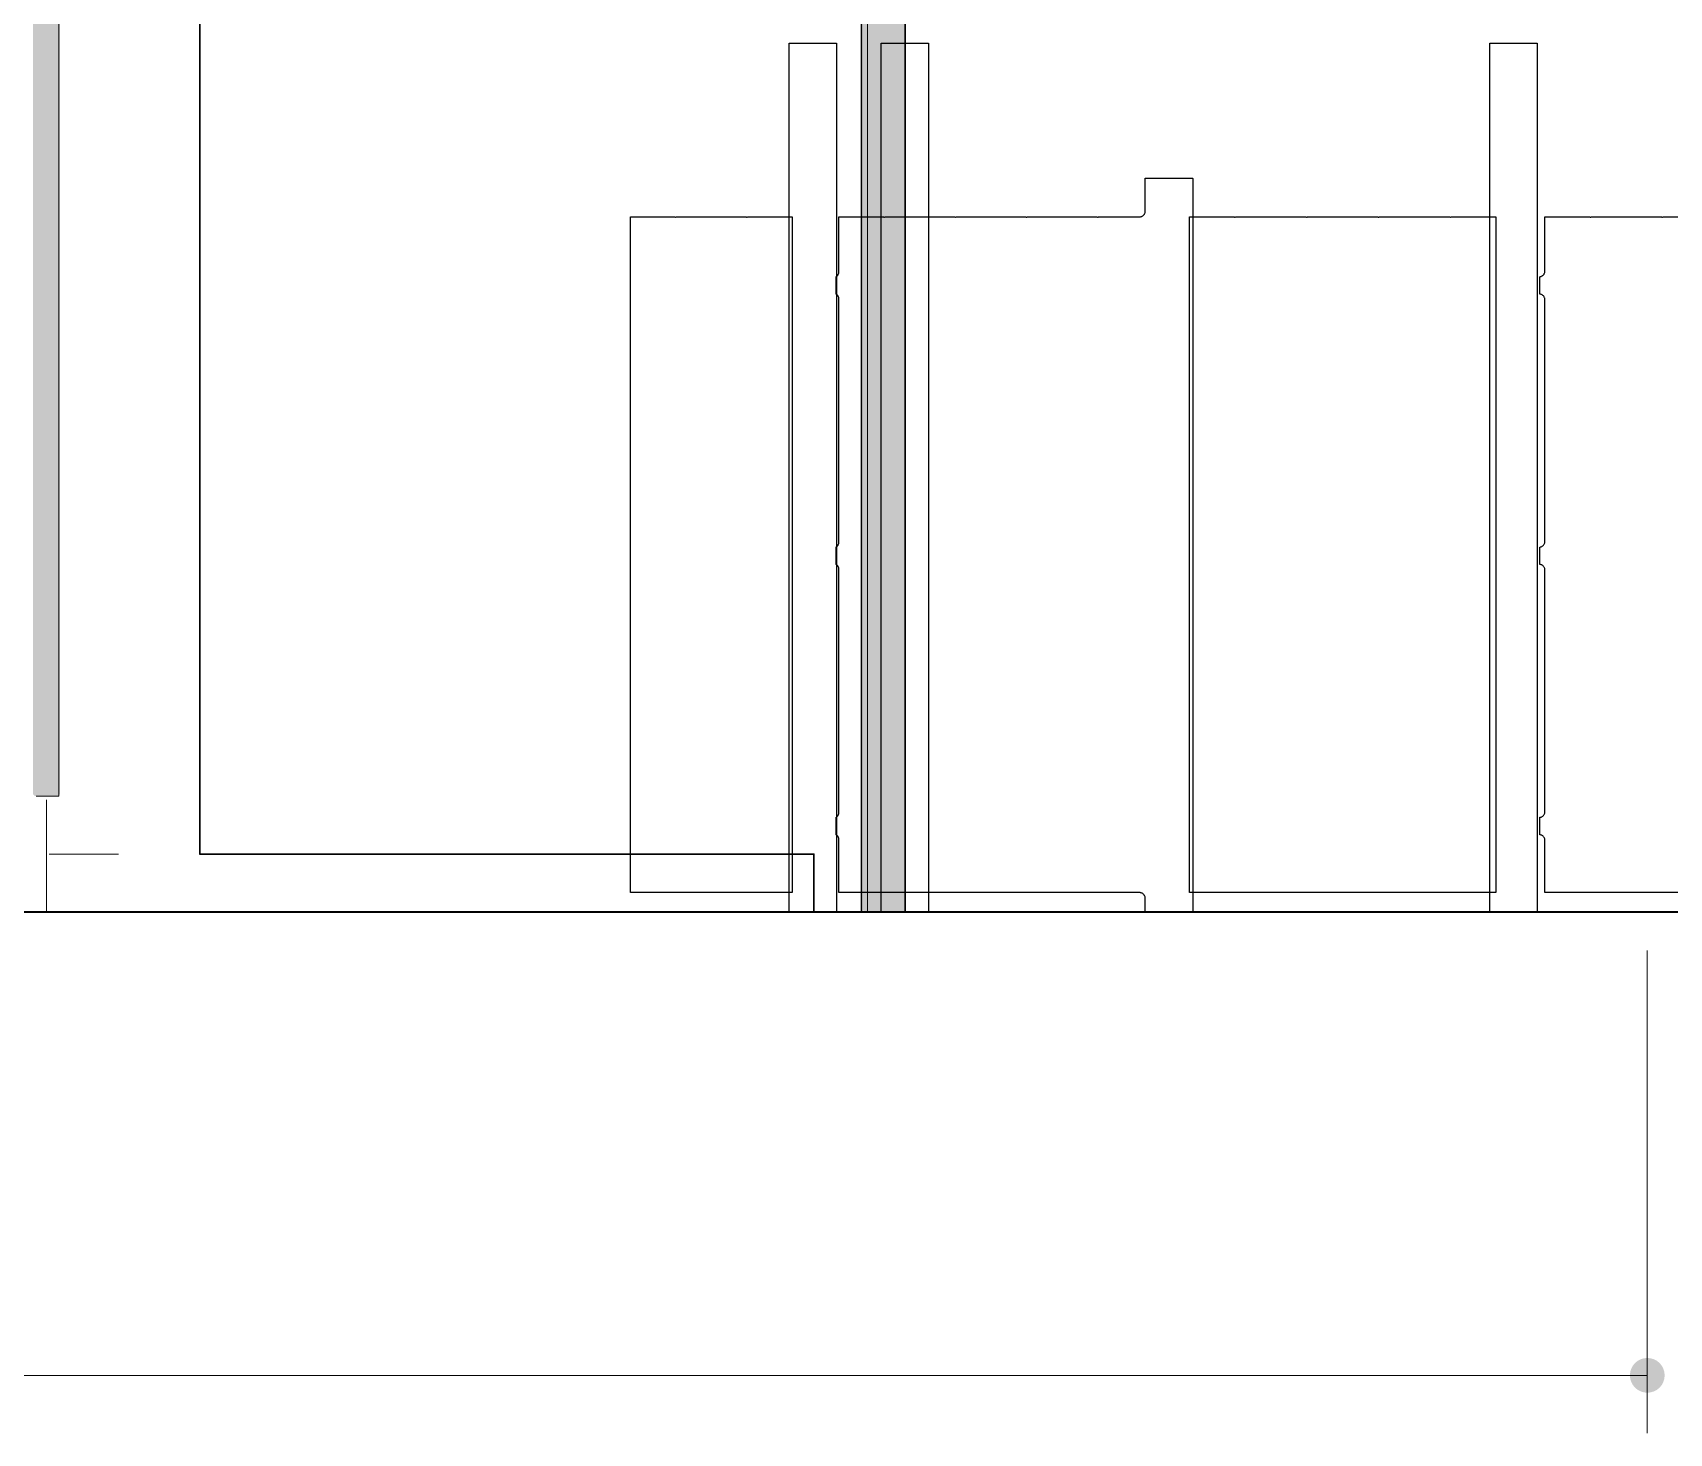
# Model space of a CAD drawing. Header units: millimetres. Extents: x 0 to 84100, y 0 to 59400.
# Drawn here: x 69584 to 73823, y 29043 to 32670 of the extents above; entities that cross this region are included whole.
import ezdxf

# ---------------------------------------------------------------- set-up
doc = ezdxf.new("R2010")
doc.units = ezdxf.units.MM
for name, color, linetype, lineweight in [('01_切断（構造・壁）', 7, 'Continuous', 35), ('09_立面の外形', 7, 'Continuous', 30), ('10_見えがかり', 7, 'Continuous', 13), ('50_寸法', 3, 'Continuous', 9)]:
    doc.layers.add(name, color=color, linetype=linetype, lineweight=lineweight)

msp = doc.modelspace()

# ---------------------------------------------------------------- hatches: boundary and pattern name
at = {"layer": '10_見えがかり', "true_color": 0xe9dcc4}
msp.add_hatch(color=8, dxfattribs=at).paths.add_polyline_path([(69644.3, 34558.1), (69654.3, 34548.1), (69654.3, 30698.1), (69649.3, 30693.1), (69589.3, 30693.1), (69584.3, 30698.1), (69584.3, 34598.1), (69589.3, 34603.1), (69639.3, 34603.1), (69644.3, 34598.1)])
at = {"layer": '10_見えがかり', "true_color": 0xbdbdbd}
msp.add_hatch(color=8, dxfattribs=at).paths.add_polyline_path([(71844.3, 34418.1), (71844.3, 30398.1), (71839.3, 30393.1), (71739.3, 30393.1), (71734.3, 30398.1), (71734.3, 34418.1), (71739.3, 34423.1), (71839.3, 34423.1)])
at = {"layer": '50_寸法'}
msp.add_hatch(color=7, dxfattribs=at).paths.add_polyline_path([(73810.7, 29193.1), (73809.8, 29184.4), (73807.2, 29175.9), (73803.1, 29168.1), (73797.5, 29161.3), (73790.7, 29155.7), (73782.9, 29151.6), (73774.4, 29149), (73765.7, 29148.1), (73756.9, 29149), (73748.4, 29151.6), (73740.7, 29155.7), (73733.8, 29161.3), (73728.2, 29168.1), (73724.1, 29175.9), (73721.5, 29184.4), (73720.7, 29193.1), (73721.5, 29201.9), (73724.1, 29210.4), (73728.2, 29218.1), (73733.8, 29225), (73740.7, 29230.6), (73748.4, 29234.7), (73756.9, 29237.3), (73765.7, 29238.1), (73774.4, 29237.3), (73782.9, 29234.7), (73790.7, 29230.6), (73797.5, 29225), (73803.1, 29218.1), (73807.2, 29210.4), (73809.8, 29201.9)])

# ---------------------------------------------------------------- linework, layer by layer
at = {"layer": '01_切断（構造・壁）'}
msp.add_lwpolyline([(3834.3, 30393.1), (76265.7, 30393.1)], dxfattribs=at)
at = {"layer": '09_立面の外形'}
for points in [[(71843.7, 34199.5), (71843.7, 30393.1), (71730.5, 30393.1), (71730.5, 34085)], [(70016.4, 33692.2), (70016.4, 30543.1), (71607.1, 30543.1), (71607.1, 30393.1), (70014.8, 30393.1), (70013.9, 30393.1), (70012.8, 30393.1), (70009.3, 30393.1), (70004.7, 30393.1), (70002.5, 30393.1), (69994.8, 30393.1), (69974.9, 30393.1), (69963.3, 30393.1), (69953.2, 30393.1), (69943, 30393.1), (69941.5, 30393.1), (69901, 30393.1), (69894.2, 30393.1), (69881.7, 30393.1), (69824.3, 30393.1), (69820, 30393.1), (69818.9, 30393.1), (69818.2, 30393.1), (69291.9, 30393.1)]]:
    msp.add_lwpolyline(points, dxfattribs=at)
at = {"layer": '10_見えがかり'}
for points in [[(71745.6, 30393.1), (71745.6, 34414.6)], [(71843.7, 34414.6), (71843.7, 30393.1)], [(69651.8, 32514.6), (69651.8, 32696.7)], [(69651.8, 32332.4), (69651.8, 32514.6)], [(69651.8, 32150.3), (69651.8, 32332.4)], [(69651.8, 31968.2), (69651.8, 32150.3)], [(69651.8, 31786), (69651.8, 31968.2)], [(69651.8, 31603.9), (69651.8, 31786)], [(69651.8, 31421.7), (69651.8, 31603.9)], [(69651.8, 31239.6), (69651.8, 31421.7)], [(69651.8, 31057.4), (69651.8, 31239.6)], [(69651.8, 30875.3), (69651.8, 31057.4)], [(69651.8, 30693.1), (69651.8, 30875.3)], [(69651.8, 30693.1), (69592.4, 30693.1)], [(69619.8, 30393.1), (69619.8, 30683.1)], [(69805.9, 30543.1), (69626.5, 30543.1)], [(70204.8, 30543.1), (70015.3, 30543.1)], [(71090.5, 30543.1), (70204.8, 30543.1)], [(71129.6, 30543.1), (71090.5, 30543.1)], [(71168.2, 30543.1), (71129.6, 30543.1)], [(71206.1, 30543.1), (71168.2, 30543.1)], [(71243.1, 30543.1), (71206.1, 30543.1)], [(71279.2, 30543.1), (71243.2, 30543.1)], [(71314, 30543.1), (71279.2, 30543.1)], [(71314, 30543.1), (71347.4, 30543.1)], [(71379.4, 30543.1), (71347.4, 30543.1)], [(71409.7, 30543.1), (71379.4, 30543.1)], [(71438.3, 30543.1), (71409.7, 30543.1)], [(71438.3, 30543.1), (71465, 30543.1)], [(71465, 30543.1), (71489.7, 30543.1)], [(71512.2, 30543.1), (71489.7, 30543.1)], [(71532.6, 30543.1), (71512.2, 30543.1)], [(71532.6, 30543.1), (71550.6, 30543.1)], [(71550.6, 30543.1), (71566.3, 30543.1)], [(71566.3, 30543.1), (71579.5, 30543.1)], [(71579.5, 30543.1), (71590.2, 30543.1)], [(71590.2, 30543.1), (71598.3, 30543.1)], [(71607.1, 30543.1), (71604.8, 30543.1)], [(69590.1, 30393.1), (69619.8, 30393.1)], [(69805.9, 30393.1), (69626.5, 30393.1)], [(69817.4, 30393.1), (69820, 30393.1)], [(69820, 30393.1), (69824.3, 30393.1)], [(69824.3, 30393.1), (69830.3, 30393.1)], [(69830.3, 30393.1), (69838, 30393.1)], [(69830.3, 30393.1), (69840.2, 30393.1)], [(69838, 30393.1), (69847.3, 30393.1)], [(69847.3, 30393.1), (69857.9, 30393.1)], [(69857.9, 30393.1), (69869.5, 30393.1)], [(69857.9, 30393.1), (69866.9, 30393.1)], [(69869.5, 30393.1), (69881.7, 30393.1)], [(69881.7, 30393.1), (69894.2, 30393.1)], [(69894.2, 30393.1), (69906.6, 30393.1)], [(69906.6, 30393.1), (69918.7, 30393.1)], [(69918.7, 30393.1), (69930.7, 30393.1)], [(69930.7, 30393.1), (69943, 30393.1)], [(69943, 30393.1), (69955.3, 30393.1)], [(69955.3, 30393.1), (69967.3, 30393.1)], [(69967.3, 30393.1), (69978.5, 30393.1)], [(69978.5, 30393.1), (69988.7, 30393.1)], [(69988.7, 30393.1), (69997.5, 30393.1)], [(70004.7, 30393.1), (69995.3, 30393.1)], [(69997.5, 30393.1), (70004.7, 30393.1)], [(70013.9, 30393.1), (70004.5, 30393.1)], [(70004.7, 30393.1), (70010.2, 30393.1)], [(70010.2, 30393.1), (70013.9, 30393.1)], [(70013.9, 30393.1), (70015.9, 30393.1)], [(70204.8, 30393.1), (70015.3, 30393.1)], [(71090.5, 30393.1), (70204.8, 30393.1)], [(71129.6, 30393.1), (71090.5, 30393.1)], [(71168.2, 30393.1), (71129.6, 30393.1)], [(71206.1, 30393.1), (71168.2, 30393.1)], [(71243.1, 30393.1), (71206.1, 30393.1)], [(71279.2, 30393.1), (71243.2, 30393.1)], [(71279.2, 30393.1), (71314, 30393.1)], [(71314, 30393.1), (71347.4, 30393.1)], [(71379.4, 30393.1), (71347.4, 30393.1)], [(71409.7, 30393.1), (71379.4, 30393.1)], [(71438.3, 30393.1), (71409.7, 30393.1)], [(71438.3, 30393.1), (71465, 30393.1)], [(71489.7, 30393.1), (71465, 30393.1)], [(71512.2, 30393.1), (71489.7, 30393.1)], [(71532.6, 30393.1), (71512.2, 30393.1)], [(71550.6, 30393.1), (71532.6, 30393.1)], [(71550.6, 30393.1), (71566.3, 30393.1)], [(71566.3, 30393.1), (71579.5, 30393.1)], [(71579.5, 30393.1), (71590.2, 30393.1)], [(71590.2, 30393.1), (71598.3, 30393.1)], [(71607.1, 30393.1), (71604.8, 30393.1)], [(71745.6, 30393.1), (71730.5, 30393.1)], [(71843.7, 30393.1), (71745.6, 30393.1)]]:
    msp.add_lwpolyline(points, dxfattribs=at)
at = {"layer": '12_立面_外構・樹木'}
for points in [[(71543.5, 30393.2), (71543.5, 30393.5), (71543.5, 32642.8), (71543.5, 32643.1), (71543.8, 32643.1), (71665.8, 32643.1), (71666.1, 32643.1), (71666.1, 32642.8), (71666.1, 30393.5), (71666.1, 30393.2), (71665.8, 30393.1), (71543.8, 30393.1), (71543.5, 30393.2)], [(71781, 30393.2), (71781, 30393.5), (71781, 32642.8), (71781, 32643.1), (71781.4, 32643.1), (71903.3, 32643.1), (71903.7, 32643.1), (71903.7, 32642.8), (71903.7, 30393.5), (71903.7, 30393.2), (71903.3, 30393.1), (71781.4, 30393.1), (71781, 30393.2)], [(73357.6, 30393.2), (73357.6, 30393.5), (73357.6, 32642.8), (73357.6, 32643.1), (73357.9, 32643.1), (73479.9, 32643.1), (73480.2, 32643.1), (73480.2, 32642.8), (73480.2, 30393.5), (73480.2, 30393.2), (73479.9, 30393.1), (73357.9, 30393.1), (73357.6, 30393.2)], [(71664.5, 30593.1), (71664.5, 30593.5), (71664.5, 30637.8), (71664.5, 30638.1), (71664.8, 30638.3), (71665.9, 30639), (71667, 30639.9), (71668, 30640.9), (71668.9, 30642), (71669.7, 30643.1), (71670.4, 30644.4), (71671, 30645.6), (71671.5, 30647), (71671.8, 30648.3), (71672, 30649.7), (71672, 30651.1), (71672, 31280.1), (71672, 31281.6), (71671.8, 31282.9), (71671.5, 31284.3), (71671, 31285.6), (71670.4, 31286.9), (71669.7, 31288.1), (71668.9, 31289.3), (71668, 31290.4), (71667, 31291.4), (71665.9, 31292.2), (71664.8, 31293), (71664.5, 31293.1), (71664.5, 31293.5), (71664.5, 31337.8), (71664.5, 31338.1), (71664.8, 31338.3), (71665.9, 31339), (71667, 31339.9), (71668, 31340.9), (71668.9, 31342), (71669.7, 31343.1), (71670.4, 31344.4), (71671, 31345.6), (71671.5, 31347), (71671.8, 31348.3), (71672, 31349.7), (71672, 31351.1), (71672, 31980.1), (71672, 31981.6), (71671.8, 31982.9), (71671.5, 31984.3), (71671, 31985.6), (71670.4, 31986.9), (71669.7, 31988.1), (71668.9, 31989.3), (71668, 31990.4), (71667, 31991.4), (71665.9, 31992.2), (71664.8, 31993), (71664.5, 31993.1), (71664.5, 31993.5), (71664.5, 32037.8), (71664.5, 32038.1), (71664.8, 32038.3), (71665.9, 32039), (71667, 32039.9), (71668, 32040.9), (71668.9, 32042), (71669.7, 32043.1), (71670.4, 32044.4), (71671, 32045.6), (71671.5, 32047), (71671.8, 32048.3), (71672, 32049.7), (71672, 32051.1), (71672, 32192.8), (71672.1, 32193.1), (71672.4, 32193.1), (71785, 32193.1), (71785.4, 32193.1), (71785.6, 32193.1), (71787, 32192.8), (71788.5, 32192.6), (71789.9, 32192.6), (71791.4, 32192.8), (71792.9, 32193.1), (71793, 32193.1), (71793.4, 32193.1), (71969.4, 32193.1), (71969.8, 32193.1), (71970, 32193.1), (71971.4, 32192.8), (71972.9, 32192.6), (71974.3, 32192.6), (71975.8, 32192.8), (71977.3, 32193.1), (71977.5, 32193.1), (71977.8, 32193.1), (72153.8, 32193.1), (72154.2, 32193.1), (72154.4, 32193.1), (72155.8, 32192.8), (72157.3, 32192.6), (72158.8, 32192.6), (72160.2, 32192.8), (72161.7, 32193.1), (72161.9, 32193.1), (72162.2, 32193.1), (72338.2, 32193.1), (72338.6, 32193.1), (72338.8, 32193.1), (72340.2, 32192.8), (72341.7, 32192.6), (72343.2, 32192.6), (72344.6, 32192.8), (72346.1, 32193.1), (72346.3, 32193.1), (72346.6, 32193.1), (72450.5, 32193.1), (72452, 32193.2), (72453.4, 32193.4), (72454.9, 32193.8), (72456.2, 32194.3), (72457.6, 32194.9), (72458.8, 32195.7), (72460, 32196.5), (72461.1, 32197.5), (72462.1, 32198.6), (72463, 32199.8), (72463.7, 32201.1), (72464.4, 32202.4), (72464.8, 32203.8), (72465.2, 32205.2), (72465.4, 32206.7), (72465.5, 32208.1), (72465.5, 32292.8), (72465.5, 32293.1), (72465.9, 32293.1), (72587.8, 32293.1), (72588.1, 32293.1), (72588.2, 32292.8), (72588.2, 30393.5), (72588.1, 30393.2), (72587.8, 30393.1), (72465.9, 30393.1), (72465.5, 30393.2), (72465.5, 30393.5), (72465.5, 30428.1), (72465.4, 30429.6), (72465.2, 30431.1), (72464.8, 30432.5), (72464.4, 30433.9), (72463.7, 30435.2), (72463, 30436.5), (72462.1, 30437.7), (72461.1, 30438.7), (72460, 30439.7), (72458.8, 30440.6), (72457.6, 30441.4), (72456.2, 30442), (72454.9, 30442.5), (72453.4, 30442.9), (72452, 30443.1), (72450.5, 30443.1), (72346.6, 30443.1), (72346.3, 30443.2), (72346.1, 30443.2), (72344.6, 30443.5), (72343.2, 30443.6), (72341.7, 30443.6), (72340.2, 30443.5), (72338.8, 30443.2), (72338.6, 30443.2), (72338.2, 30443.1), (72162.2, 30443.1), (72161.9, 30443.2), (72161.7, 30443.2), (72160.2, 30443.5), (72158.8, 30443.6), (72157.3, 30443.6), (72155.8, 30443.5), (72154.4, 30443.2), (72154.2, 30443.2), (72153.8, 30443.1), (71977.8, 30443.1), (71977.5, 30443.2), (71977.3, 30443.2), (71975.8, 30443.5), (71974.3, 30443.6), (71972.9, 30443.6), (71971.4, 30443.5), (71970, 30443.2), (71969.8, 30443.2), (71969.4, 30443.1), (71793.4, 30443.1), (71793, 30443.2), (71792.9, 30443.2), (71791.4, 30443.5), (71789.9, 30443.6), (71788.5, 30443.6), (71787, 30443.5), (71785.6, 30443.2), (71785.4, 30443.2), (71785, 30443.1), (71672.4, 30443.1), (71672.1, 30443.2), (71672, 30443.5), (71672, 30580.1), (71672, 30581.6), (71671.8, 30582.9), (71671.5, 30584.3), (71671, 30585.6), (71670.4, 30586.9), (71669.7, 30588.1), (71668.9, 30589.3), (71668, 30590.4), (71667, 30591.4), (71665.9, 30592.2), (71664.8, 30593), (71664.5, 30593.1)], [(71132.1, 30443.2), (71132, 30443.5), (71132, 32192.8), (71132.1, 32193.1), (71132.4, 32193.1), (71245, 32193.1), (71245.4, 32193.1), (71245.6, 32193.1), (71247, 32192.8), (71248.5, 32192.6), (71249.9, 32192.6), (71251.4, 32192.8), (71252.9, 32193.1), (71253, 32193.1), (71253.4, 32193.1), (71429.4, 32193.1), (71429.8, 32193.1), (71430, 32193.1), (71431.4, 32192.8), (71432.9, 32192.6), (71434.4, 32192.6), (71435.8, 32192.8), (71437.3, 32193.1), (71437.5, 32193.1), (71437.8, 32193.1), (71550.4, 32193.1), (71550.8, 32193.1), (71550.8, 32192.8), (71550.8, 30443.5), (71550.8, 30443.2), (71550.4, 30443.1), (71437.8, 30443.1), (71437.5, 30443.2), (71437.3, 30443.2), (71435.8, 30443.5), (71434.4, 30443.6), (71432.9, 30443.6), (71431.4, 30443.5), (71430, 30443.2), (71429.8, 30443.2), (71429.4, 30443.1), (71253.4, 30443.1), (71253, 30443.2), (71252.9, 30443.2), (71251.4, 30443.5), (71249.9, 30443.6), (71248.5, 30443.6), (71247, 30443.5), (71245.6, 30443.2), (71245.4, 30443.2), (71245, 30443.1), (71132.4, 30443.1), (71132.1, 30443.2)], [(72579.9, 30443.2), (72579.9, 30443.5), (72579.9, 32192.8), (72579.9, 32193.1), (72580.3, 32193.1), (72693.6, 32193.1), (72694, 32193.1), (72694, 32193.1), (72695.5, 32192.8), (72696.9, 32192.7), (72698.4, 32192.7), (72699.9, 32192.8), (72701.3, 32193.1), (72701.4, 32193.1), (72701.7, 32193.1), (72879.6, 32193.1), (72880, 32193.1), (72880, 32193.1), (72881.4, 32192.8), (72882.9, 32192.7), (72884.4, 32192.7), (72885.9, 32192.8), (72887.3, 32193.1), (72887.3, 32193.1), (72887.7, 32193.1), (73065.6, 32193.1), (73065.9, 32193.1), (73066, 32193.1), (73067.4, 32192.8), (73068.9, 32192.7), (73070.4, 32192.7), (73071.8, 32192.8), (73073.3, 32193.1), (73073.3, 32193.1), (73073.7, 32193.1), (73251.6, 32193.1), (73251.9, 32193.1), (73251.9, 32193.1), (73253.4, 32192.8), (73254.9, 32192.7), (73256.3, 32192.7), (73257.8, 32192.8), (73259.2, 32193.1), (73259.3, 32193.1), (73259.6, 32193.1), (73373, 32193.1), (73373.3, 32193.1), (73373.4, 32192.8), (73373.4, 30443.5), (73373.3, 30443.2), (73373, 30443.1), (73259.6, 30443.1), (73259.3, 30443.2), (73259.2, 30443.2), (73257.8, 30443.5), (73256.3, 30443.6), (73254.9, 30443.6), (73253.4, 30443.5), (73251.9, 30443.2), (73251.9, 30443.2), (73251.6, 30443.1), (73073.7, 30443.1), (73073.3, 30443.2), (73073.3, 30443.2), (73071.8, 30443.5), (73070.4, 30443.6), (73068.9, 30443.6), (73067.4, 30443.5), (73066, 30443.2), (73065.9, 30443.2), (73065.6, 30443.1), (72887.7, 30443.1), (72887.3, 30443.2), (72887.3, 30443.2), (72885.9, 30443.5), (72884.4, 30443.6), (72882.9, 30443.6), (72881.4, 30443.5), (72880, 30443.2), (72880, 30443.2), (72879.6, 30443.1), (72701.7, 30443.1), (72701.4, 30443.2), (72701.3, 30443.2), (72699.9, 30443.5), (72698.4, 30443.6), (72696.9, 30443.6), (72695.5, 30443.5), (72694, 30443.2), (72694, 30443.2), (72693.6, 30443.1), (72580.3, 30443.1), (72579.9, 30443.2)], [(73486.9, 30593.2), (73486.9, 30593.5), (73486.9, 30637.8), (73486.9, 30638.1), (73487.4, 30638.2), (73487.8, 30638.2), (73489.3, 30638.5), (73490.8, 30639), (73492.2, 30639.6), (73493.5, 30640.3), (73494.7, 30641.2), (73495.9, 30642.2), (73496.9, 30643.3), (73497.9, 30644.5), (73498.7, 30645.8), (73499.4, 30647.2), (73499.9, 30648.6), (73500.3, 30650.1), (73500.5, 30651.6), (73500.6, 30653.1), (73500.6, 31278.2), (73500.5, 31279.7), (73500.3, 31281.2), (73499.9, 31282.7), (73499.4, 31284.1), (73498.7, 31285.5), (73497.9, 31286.8), (73496.9, 31288), (73495.9, 31289.1), (73494.7, 31290.1), (73493.5, 31290.9), (73492.2, 31291.7), (73490.8, 31292.3), (73489.3, 31292.7), (73487.8, 31293), (73487.4, 31293.1), (73486.9, 31293.2), (73486.9, 31293.5), (73486.9, 31337.8), (73486.9, 31338.1), (73487.4, 31338.2), (73487.8, 31338.2), (73489.3, 31338.5), (73490.8, 31339), (73492.2, 31339.6), (73493.5, 31340.3), (73494.7, 31341.2), (73495.9, 31342.2), (73496.9, 31343.3), (73497.9, 31344.5), (73498.7, 31345.8), (73499.4, 31347.2), (73499.9, 31348.6), (73500.3, 31350.1), (73500.5, 31351.6), (73500.6, 31353.1), (73500.6, 31978.2), (73500.5, 31979.6), (73500.3, 31981), (73500, 31982.4), (73499.5, 31983.8), (73498.9, 31985.1), (73498.2, 31986.3), (73497.4, 31987.5), (73496.4, 31988.5), (73495.4, 31989.5), (73494.3, 31990.4), (73493.1, 31991.2), (73491.8, 31991.8), (73490.5, 31992.4), (73489.1, 31992.8), (73487.7, 31993), (73487.4, 31993.1), (73486.9, 31993.2), (73486.9, 31993.5), (73486.9, 32037.8), (73486.9, 32038.1), (73487.4, 32038.2), (73487.7, 32038.2), (73489.1, 32038.5), (73490.5, 32038.9), (73491.8, 32039.4), (73493.1, 32040.1), (73494.3, 32040.9), (73495.4, 32041.7), (73496.4, 32042.7), (73497.4, 32043.8), (73498.2, 32045), (73498.9, 32046.2), (73499.5, 32047.5), (73500, 32048.9), (73500.3, 32050.2), (73500.5, 32051.7), (73500.6, 32053.1), (73500.6, 32192.8), (73500.6, 32193.1), (73500.9, 32193.1), (73614.3, 32193.1), (73614.7, 32193.1), (73614.7, 32193.1), (73616.1, 32192.8), (73617.6, 32192.7), (73619.1, 32192.7), (73620.5, 32192.8), (73622, 32193.1), (73622, 32193.1), (73622.4, 32193.1), (73800.3, 32193.1), (73800.6, 32193.1), (73800.7, 32193.1), (73802.1, 32192.8), (73803.6, 32192.7), (73805, 32192.7), (73806.5, 32192.8), (73807.9, 32193.1), (73808, 32193.1), (73808.3, 32193.1), (73986.2, 32193.1)], [(73986.2, 30443.1), (73808.3, 30443.1), (73808, 30443.2), (73807.9, 30443.2), (73806.5, 30443.5), (73805, 30443.6), (73803.6, 30443.6), (73802.1, 30443.5), (73800.7, 30443.2), (73800.6, 30443.2), (73800.3, 30443.1), (73622.4, 30443.1), (73622, 30443.2), (73622, 30443.2), (73620.5, 30443.5), (73619.1, 30443.6), (73617.6, 30443.6), (73616.1, 30443.5), (73614.7, 30443.2), (73614.7, 30443.2), (73614.3, 30443.1), (73500.9, 30443.1), (73500.6, 30443.2), (73500.6, 30443.5), (73500.6, 30578.2), (73500.5, 30579.7), (73500.3, 30581.2), (73499.9, 30582.7), (73499.4, 30584.1), (73498.7, 30585.5), (73497.9, 30586.8), (73496.9, 30588), (73495.9, 30589.1), (73494.7, 30590.1), (73493.5, 30590.9), (73492.2, 30591.7), (73490.8, 30592.3), (73489.3, 30592.7), (73487.8, 30593), (73487.4, 30593.1), (73486.9, 30593.2)]]:
    msp.add_lwpolyline(points, dxfattribs=at)
at = {"layer": '50_寸法'}
for points in [[(73765.7, 30293.1), (73765.7, 29043.1)], [(6334.3, 29193.1), (73765.7, 29193.1)]]:
    msp.add_lwpolyline(points, dxfattribs=at)

doc.saveas('drawing.dxf')
